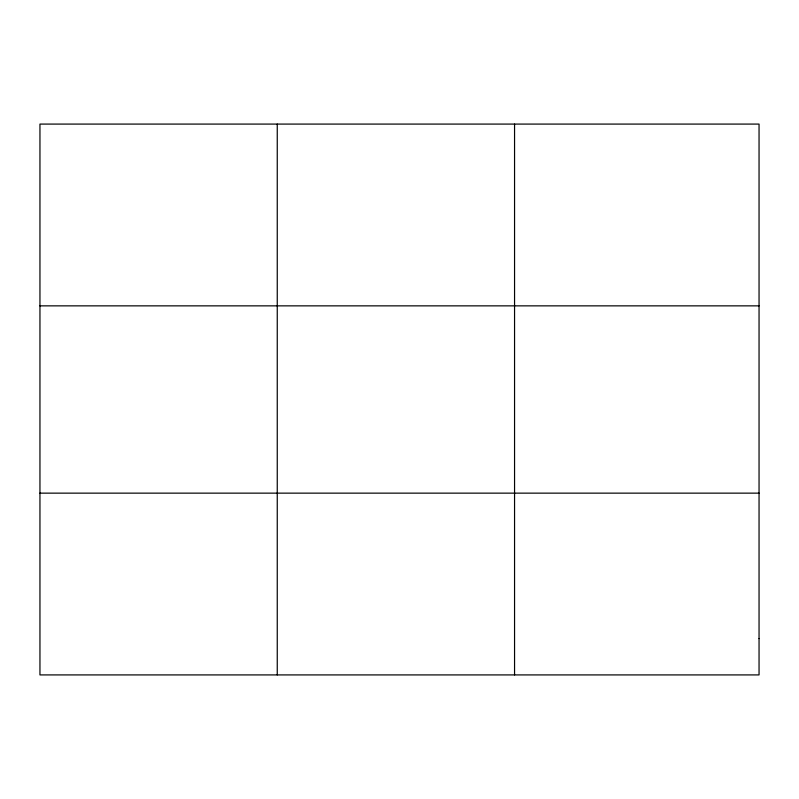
<?xml version="1.0" encoding="UTF-8"?>
<svg xmlns="http://www.w3.org/2000/svg" width="799" height="799" viewBox="0 0 799 799"><rect width="100%" height="100%" fill="white"/><g stroke="black" fill="none" stroke-linecap="round" stroke-linejoin="round"><path stroke-width="1.2" d="M277.253 674.915L277.253 124.085M514.556 674.915L514.556 124.085M39.95 305.857L759.05 305.857M39.95 493.143L759.05 493.143M759.05 638.561L759.05 674.915L39.95 674.915L39.95 124.085L759.05 124.085L759.05 638.561"/></g></svg>
